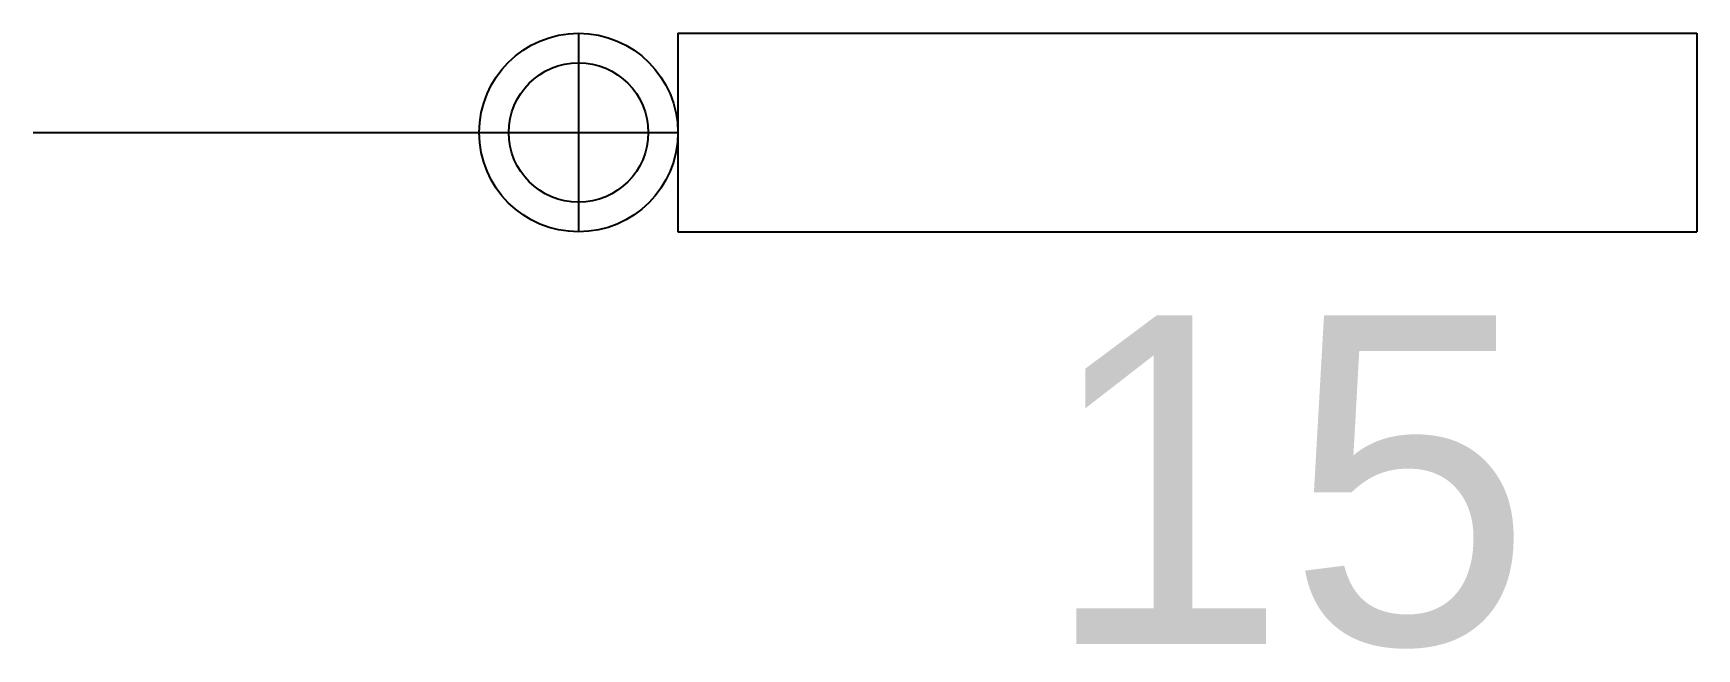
# Model space of a CAD drawing. Header units: metres. Extents: x -22554.3 to -22529, y -12664.5 to -12655.1.
import ezdxf

# ---------------------------------------------------------------- set-up
doc = ezdxf.new("R2010")
doc.units = ezdxf.units.M

msp = doc.modelspace()

# ---------------------------------------------------------------- linework, layer by layer
for p, q in [((-22546.05, -12655.11), (-22546.05, -12658.13)), ((-22544.54, -12655.11), (-22529.05, -12655.11)), ((-22544.54, -12655.11), (-22544.54, -12658.13)), ((-22529.05, -12655.11), (-22529.05, -12658.13)), ((-22554.34, -12656.62), (-22547.56, -12656.62)), ((-22547.56, -12656.62), (-22544.54, -12656.62)), ((-22544.54, -12658.13), (-22529.05, -12658.13))]:
    msp.add_line(p, q)
for radius in [1.51, 1.06]:
    msp.add_circle((-22546.05, -12656.62), radius)

# ---------------------------------------------------------------- texts
msp.add_text('15', height=5).set_placement((-22538.99, -12664.4))

doc.saveas('drawing.dxf')
